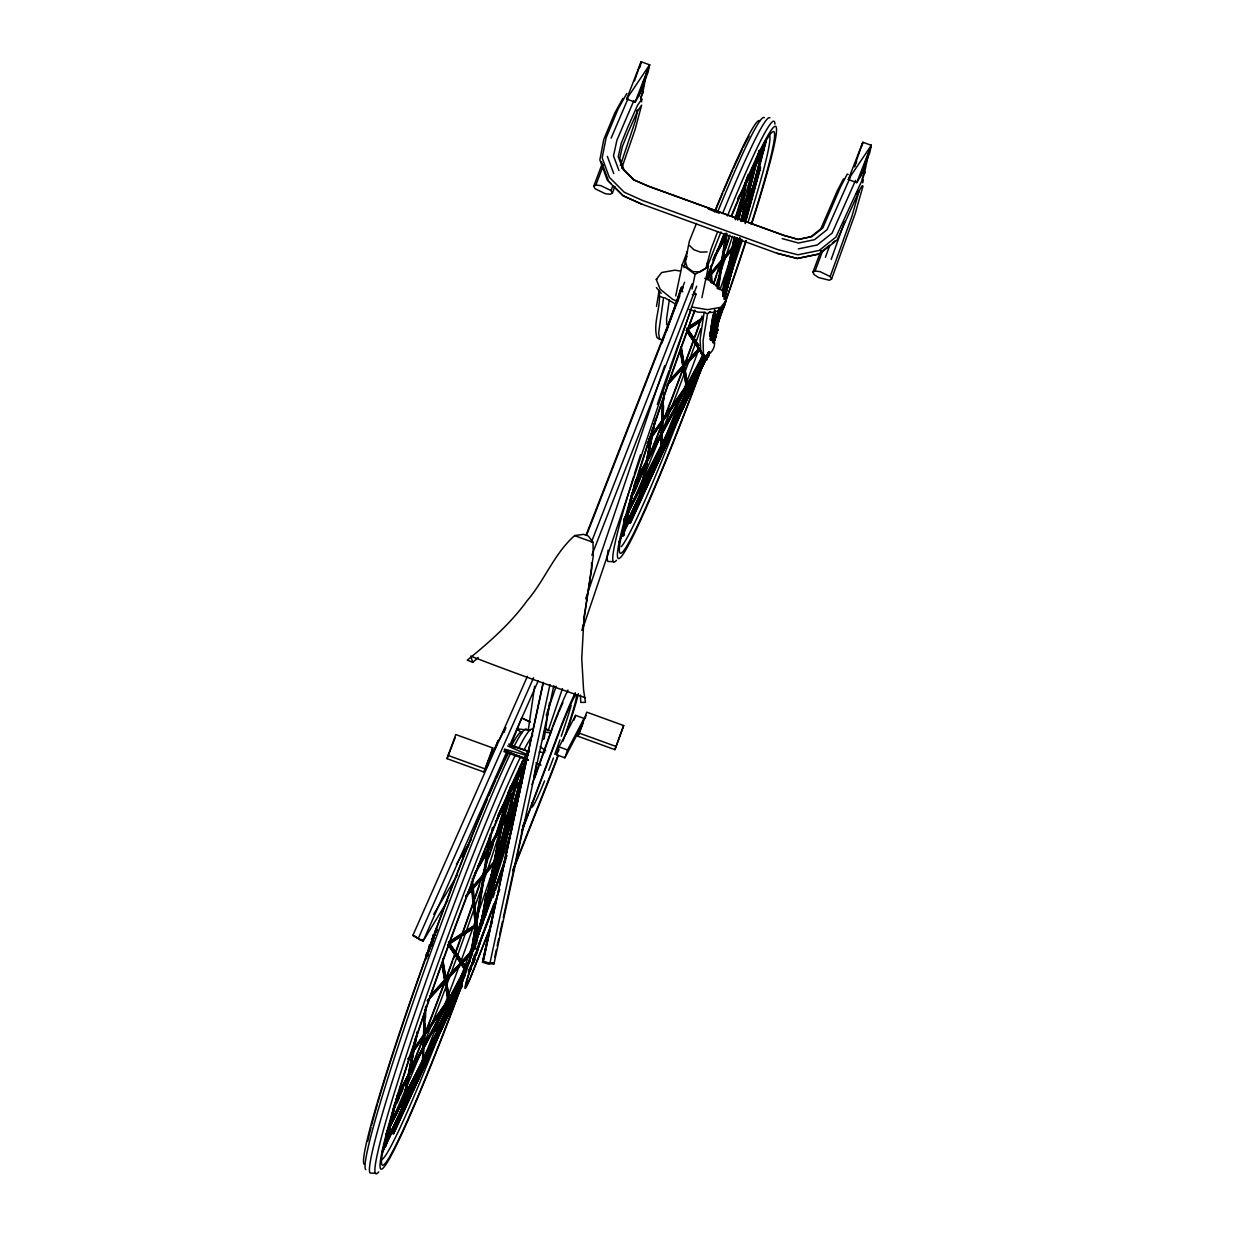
<?xml version="1.0" encoding="UTF-8"?>
<svg xmlns="http://www.w3.org/2000/svg" width="1235" height="1235" viewBox="0 0 1235 1235"><rect width="100%" height="100%" fill="white"/><g stroke="black" fill="none" stroke-linecap="round" stroke-linejoin="round"><path stroke-width="1.5" d="M478.192 657.529L472.712 662.346L467.262 660.154C488.921 642.601 510.472 623.675 527.16 600.673C544.774 580.234 554.222 553.542 574.676 535.558L583.707 534.354L588.323 536.021L592.985 542.196L593.309 555.626L583.8 621.236L581.747 658.487L583.553 689.794L585.483 702.36L580.759 702.422L580.435 695.089M423.512 1059.553L425.288 1010.029M424.253 1042.602L424.531 1034.976M424.67 1031.148L424.948 1023.522M425.427 1010.153L425.566 1006.34M661.713 445.449L663.427 397.824M424.3 1013.642L422.524 1061.467L423.049 1050.059M426.368 958.159L426.631 953.374L428.221 953.327M660.725 447.363L662.439 401.452M424.238 1046.493L424.716 1035.084M424.886 1031.287L425.21 1023.676M425.458 1017.98L425.952 1006.571M468.868 969.846L470.412 970.725L471.924 964.365M662.037 441.898L662.284 436.187M662.608 428.591L663.581 405.775M663.828 400.063L664.152 392.468M707.038 356.575L707.887 355.34L708.628 356.622L707.038 356.575L709.307 353.565L708.458 353.411M424.825 1010.045L423.219 1046.246A219.923 12.705 -70 0 1 392.915 1118.293M422.74 1059.815L423.003 1054.088M423.512 1042.633L423.682 1038.805M423.852 1034.992L424.361 1023.537M660.864 447.626L662.778 401.653M865.349 163.144L862.277 179.384L865.071 172.082L864.423 173.348L868.128 155.749M478.748 945.439L478.856 944.374M718.909 318.908L716.948 331.335L715.358 331.381M646.878 71.553L642.74 92.857L643.404 91.591L640.61 98.893L643.497 85.863L642.926 81.695M435.245 933.058L434.689 931.406L436.187 931.607M478.285 943.386L479.844 943.525L478.871 944.96M717.334 328.85L717.921 330.424L717.087 330.856M582.241 630.452L582.935 624.925M583.646 619.414L591.719 568.656L591.503 562.975M641.536 101.826L641.907 98.954L637.492 105.376L627.612 127.606L621.251 143.306L618.226 156.675L622.919 169.195L633.447 179.677L648.174 186.099L783.7 235.298L798.412 239.42L812.028 236.564L822.757 228.043L840.618 186.778L847.287 174.042L848.183 174.459M470.767 966.048L468.327 971.281M528.271 729.87L534.662 686.243M549.513 702.561L544.218 738.746L542.783 739.595M469.671 961.37L489.261 837.747M471.477 955.736L490.635 834.289M709.677 335.858L710.295 332.045M710.897 328.248L712.996 314.94M717.211 288.311L725.964 233.153M707.284 356.807L707.454 355.526L705.988 356.112L707.284 356.807L707.887 353.009M709.986 339.733L714.648 309.923M718.06 288.496L726.751 233.461M481.727 921.372L486.25 893.26M722.598 290.333L724.76 277.288M472.635 948.773L492.364 827.481M485.015 906.505L485.633 902.723M486.25 898.926L487.177 893.26M710.851 334.67L714.849 310.031M718.245 289.191L726.875 236.117M723.525 290.503L725.686 277.257L726.056 278.168M469.578 961.988L490.48 834.273M717.705 287.107L726.087 235.808M709.785 335.905L713.197 315.033M717.535 288.481L726.52 233.461M656.495 306.465L658.996 291.244C661.667 306.388 652.667 322.042 656.896 337.402L659.212 339.224M436.202 928.905L434.705 935.404L433.099 935.049L434.844 935.235M480.77 924.969L486.05 895.113M716.099 331.906L717.442 324.357M484.46 908.234L487.146 893.229M669.308 299.935L666.607 318.491L666.715 324.774M723.339 290.379L725.686 277.257M401.406 1110.558L415.099 1038.959M405.991 1090.737L409.572 1071.903L406.099 1090.783M410.298 1068.151L412.459 1056.851M414.25 1047.434L414.96 1043.668M415.686 1039.901L417.121 1032.383M403.027 1106.853L417.384 1031.626M652.574 428.622L639.251 498.322L652.898 428.777M644.191 476.633L652.095 435.214M652.821 431.447L654.257 423.914M637.754 503.432L639.082 504.034L654.504 423.157M710.511 311.56L707.562 313.721L703.07 340.459L703.425 354.291L705.494 356.035C711.962 353.704 716.13 346.294 714.062 339.656L712.008 338.915M410.499 1068.244L417.476 1032.537M644.299 476.679L652.373 435.337M653.114 431.586L655.677 418.433M859.159 190.885L851.98 216.094L830.182 276.547L831.572 279.048L829.395 280.252L818.712 277.597L814.266 274.757L812.877 272.256L821.09 250.504M862.756 182.826L863.311 179.955L862.416 179.538L835.925 237.074L819.237 250.412L797.918 254.796L778.096 249.686L642.571 200.471L624.308 192.274L609.318 177.315L602.155 157.879L606.123 137.811L617.979 109.297L626.778 93.459M401.159 1111.392L415.794 1037.23M483.827 916.108L486.451 902.955M487.192 899.188L507.369 797.656M508.11 793.889L508.851 790.138M474.996 954.161L476.37 954.701L477.868 947.183M482.345 924.644L508.866 791.249M714.571 340.598L716.068 332.091L715.034 340.119L713.197 340.057L714.571 339.61M716.825 329.328L720.916 307.654M735.118 237.259L723.154 296.369L735.165 238.247M738.854 218.472L747.067 177.145L738.53 218.456M484.074 911.384L506.937 796.621M720.036 308.58L717.782 319.865L720.175 308.626M723.401 291.645L734.269 237.074M737.65 220.139L745.137 182.502M640.054 67.153L641.15 61.75L649.61 64.822L648.143 72.016L638.696 96.176L635.099 102.134L626.624 99.062L641.15 61.75L634.481 80.908M484.243 910.442L507.199 797.656M481.573 924.614L508.743 791.234M483.981 916.185L510.302 786.649M723.602 290.704L734.316 238.062M738.53 217.391L744.257 189.187M723.617 291.722L734.702 237.244M716.856 328.356L721.055 307.7M738.978 219.475L748.132 174.428M862.092 145.838L862.833 142.241L871.292 145.313L869.826 152.507L860.363 176.667L856.766 182.626L848.306 179.554L862.833 142.241L854.327 166.632M447.008 758.645L455.792 734.547L492.734 747.962L492.039 751.297L483.95 772.06L447.008 758.645L455.098 737.882M483.95 772.06L492.734 747.962M493.46 962.883L488.952 964.242L482.514 962.204L496.13 899.389M577.965 736.245L586.764 712.147L623.69 725.562L614.906 749.66L577.965 736.245L583.368 722.398M675.699 295.937L682.183 264.861L687.509 251.199M684.082 267.64L689.346 241.196L696.447 223.458M692.048 288.99L695.104 274.371L708.411 266.59L707.238 263.009M701.912 297.65L708.411 266.59M614.906 749.66L623.69 725.562M488.087 962.868L483.101 961.911L526.635 759.263M527.453 755.511L543.168 682.337M483.101 961.911L543.23 683.202M483.225 961.818L489.986 962.991L549.976 684.514M489.739 963.192L494 963.856L553.82 685.718M482.514 962.204L495.173 903.804M502.938 868.004L522.143 779.455M502.676 869.286L522.297 778.976M494.695 957.233L496.331 949.7M497.149 945.933L498.786 938.399M499.604 934.633L502.475 921.464M503.293 917.698L523.779 823.56M533.597 778.374L536.515 763.168M393.841 1106.683L385.968 1142.375L394.86 1102.978M427.464 954.47L429.471 944.667L431.092 945.207L429.533 945.084M388.006 1136.107L390.492 1124.838L388.052 1136.123M395.046 1104.167L393.394 1111.685L396.481 1098.61M386.03 1146.204L396.389 1099.274M628.738 507.6L632.058 492.564M623.32 535.141L624.972 527.638L623.814 535.542L622.008 535.403M626.624 520.12L628.692 510.734M634.497 484.429L630.359 503.216L634.697 484.506M623.413 535.866L634.589 485.17M386.323 1139.797L388.006 1132.279M427.696 955.782L428.962 950.147M628.847 507.647L632.227 492.626M626.685 520.136L628.8 510.765M474.194 949.036L519.287 768.155M480.894 924.814L488.782 893.106M491.098 883.781L492.487 878.193M494.818 868.869L518.484 773.758M519.41 770.038L520.799 764.434M478.794 934.278L521.046 764.604L474.255 949.051M718.909 308.827L711.005 340.52L719.063 308.858M722.629 293.899L725.424 282.722L723.556 290.071M727.739 273.398L736.585 237.969M740.768 221.173L756.561 157.771M712.132 338.668L718.631 312.563M724.204 290.194L726.056 282.738M726.983 279.002L729.777 267.81M730.703 264.089L733.482 252.897M734.408 249.161L736.739 239.837M741.37 221.189L758.074 154.066M711.885 340.69L719.789 308.982L712.178 338.683M723.031 295.937L737.434 238.139L723 295.829M741.617 221.358L759.263 150.5M474.024 948.897L477.327 935.852M478.748 930.264L489.585 887.409M497.612 855.732L518.36 773.743M481.033 924.845L522.498 760.868M712.24 334.793L715.544 321.748M716.948 316.16L718.369 310.572M734.408 247.216L736.755 237.892M741 221.127L755.619 163.36M756.561 159.639L757.981 154.051M722.846 293.945L725.671 282.769M726.612 279.048L737.002 238.046M741.247 221.281L759.17 150.485M741.849 221.297L759.757 150.5M434.411 935.636L436.31 928.211L436.727 930.495M487.81 903.912L525.616 759.232M471.662 963.269L473.375 963.701L475.151 954.423M488.705 902.476L524.041 767.028M473.159 963.485L475.583 954.207M488.674 904.097L526.481 759.355L488.057 903.943M726.026 289.808L739.101 239.729M743.949 221.173L764.789 141.407M716.748 327.337L721.58 308.781M724.497 297.65L739.981 238.278M744.828 219.722L764.187 145.498L744.489 219.629M713.305 341.956L714.756 336.399M716.701 328.973L722.506 306.697M724.451 299.271L739.966 239.899M744.813 221.343L766.132 139.679L744.458 221.25M525.446 761.455L487.609 904.174L500.916 856.102M472.727 963.701L475.182 954.439M488.952 902.507L521.88 778.266M725.315 291.923L739.58 238.17M726.257 289.839L739.549 239.791M716.84 327.352L722.243 306.944M724.204 299.534L740.429 238.34M745.353 219.799L765.993 141.917M431.185 944.729L433.67 935.42L430.135 948.434M492.533 885.433L494.525 877.977M495.513 874.241L499.496 859.344M500.499 855.623L506.473 833.255L495.266 874.102M731.228 269.462L735.226 254.549M736.214 250.828L739.209 239.652M429.425 949.638L433.408 934.756M432.79 940.437L431.293 946.025L432.759 940.437M487.115 904.344L506.535 831.803M492.163 888.86L493.645 883.334M494.633 879.644L496.115 874.118M499.573 861.227L501.055 855.701M725.315 290.24L739.271 238.154M743.748 221.405L745.739 213.964M708.658 355.788L709.646 352.099M719.511 315.265L720.993 309.738M724.451 296.848L725.933 291.321M729.391 278.431L730.873 272.904M732.834 265.54L734.316 260.014M484.475 916.185L494.571 879.104M495.59 875.383L499.619 860.563M501.642 853.138L503.17 847.58M505.686 838.303L507.708 830.893M508.727 827.172L521.355 780.829M488.149 904.514L493.707 884.09M494.71 880.385L498.755 865.534M499.774 861.814L504.822 843.258M505.825 839.538L507.338 833.98M508.357 830.26L509.87 824.702M511.892 817.277L513.405 811.704M485.293 916.463L521.741 782.697L484.645 916.185M718.122 318.769L712.333 337.649L713.228 338.668L722.49 306.079M724.189 296.524L730.255 274.263M731.259 270.558L735.304 255.722M736.322 252.017L737.835 246.444M738.839 242.739L739.858 239.034M745.415 218.641L748.441 207.511M749.46 203.806L759.556 166.725M718.276 320.112L721.302 308.966M724.343 297.836L734.439 260.708M735.442 257.003L739.487 242.153M746.558 216.156L748.07 210.583M749.089 206.878L750.602 201.305M754.137 188.322L755.65 182.749M724.513 298.638L740.722 239.189M745.276 222.47L760.451 166.74L745.508 220.494M492.209 885.248L494.247 877.823M489.06 898.771L491.607 889.478M496.702 870.876L498.23 865.287M492.271 888.382L493.784 882.855M495.791 875.507L497.304 869.996M498.307 866.306L499.82 860.795M730.935 269.292L739.07 239.575M728.789 279.095L725.732 290.24L733.991 260.508M729.808 275.374L731.861 267.933M733.389 262.345L735.427 254.904M732.988 265.077L734.501 259.566M502.969 848.692L504.513 843.134M488.921 902.662L515.165 807.999M735.01 256.803L738.098 245.688M754.029 188.26L755.558 182.703M718.23 318.769L713.074 337.309L713.892 337.664M724.405 296.524L730.58 274.263M731.614 270.558L740.367 239.034M718.369 320.112L721.456 308.966M724.544 297.836L739.981 242.153M745.137 223.597L760.575 167.914M704.737 278.354L709.924 280.592L722.197 290.549L726.18 300.337L723.926 307.654L714.247 312.486L708.905 312.378M504.189 732.247L505.763 727.523L498.801 740.799M556.429 754.739L559.069 746.882L575.618 715.358L584.078 718.43L581.438 726.288L564.889 757.811L556.429 754.739L559.054 749.769M574.043 720.067L575.618 715.358M564.889 757.811L567.529 749.954L584.078 718.43M661.898 343.129L681.612 286.968L666.792 330.733M546.24 715.389L556.105 686.259M585.699 598.851L664.646 365.761M548.201 730.611L562.434 688.605M582.225 630.174L696.015 294.177L693.823 291.784M844.725 221.374L831.201 259.381M510.58 745.971L521.664 717.936L529.969 721.688M638.696 96.176L649.61 64.822L626.624 99.062M860.363 176.667L871.292 145.313L848.306 179.554M506.705 855.237L471.801 952.988A33.484 1.93 -70 0 0 462.23 986.394M531.914 784.626L553.898 723.077A66.999 3.875 -70 0 1 567.976 690.041M506.798 855.87L471.924 953.312A29.594 1.714 -70 0 0 462.893 981.346M534.57 778.282L552.647 727.755M601.815 164.734L593.711 186.269L595.116 188.77L605.32 193.71L610.244 194.266L612.406 193.061L614.922 186.454M603.39 165.104L595.887 185.065L593.711 186.269M620.371 165.505L635.238 121.246L637.769 110.008L636.596 110.795M621.73 168.176L635.16 129.351L641.629 105.129L637.538 111.088L628.353 131.759L622.486 146.224L619.738 158.389L624.138 170.09L634.126 180.032L648.452 186.253L783.963 235.453L798.072 239.466L810.778 236.78L820.812 228.83L837.315 190.746L843.505 178.905L844.323 179.276M822.772 250.597L815.054 271.052L812.877 272.256M825.428 257.281L829.688 245.657M477.065 948.835L493.861 903.958M522.775 826.802L527.484 814.236M499.758 889.524L475.46 954.315A33.484 1.93 -70 0 0 465.225 986.024A33.484 1.93 -70 0 0 470.597 977.688L488.937 931.437M522.034 830.121L561.199 725.732A66.999 3.875 -70 0 1 575.278 692.696M717.643 231.64L711.067 249.084L705.895 268.427L699.998 271.993L692.866 271.592L687.231 267.362L685.224 260.925L687.046 256.278M496.485 899.034L475.568 954.64A29.594 1.714 -70 0 0 466.537 982.659A29.594 1.714 -70 0 0 471.291 975.279L492.425 921.789M521.463 832.652L560.597 728.604A59.218 3.427 -70 0 1 576.529 695.012A59.218 3.427 -70 0 1 563.006 741.139M612.406 193.061L611.016 190.56L612.9 185.605M831.572 279.048L855.191 213.609L863.018 186.068L862.2 185.698L859.776 189.696L837.098 239.991L819.7 253.885L797.47 258.47L777.047 253.237M635.099 102.134L649.61 64.822M856.766 182.626L871.292 145.313M586.054 535.125L684.607 282.228M586.826 534.539L679.79 295.983M681.89 290.596L683.295 287.014M591.38 542.211L692.032 283.926M591.843 555.225L696.694 286.18M584.711 718.94L586.069 715.482M854.605 166.694L856.627 161.523M512.849 870.088L551.597 772.029A59.218 3.427 -70 0 0 557.988 755.11M512.911 870.953L550.995 774.901A66.999 3.875 -70 0 0 558.22 755.774M611.14 138.119L628.106 98.445M507.122 751.142L423.096 941.163L412.845 935.435L527.407 676.332M418.248 938.538L533.566 677.753M509.453 745.863L538.244 680.763M690.952 388.13L629.217 523.115L630.437 523.131L701.31 367.551M712.58 340.783L714.2 337.278M648.421 482.237L630.807 520.784L648.576 482.345M659.629 457.691L650.027 478.732L705.092 360.002M663.627 448.938L669.231 436.665M670.837 433.161L673.245 427.897M679.651 413.879L682.847 406.871M684.452 403.366L686.845 398.102M713.321 341.277L716.423 336.028L713.197 343.037M451.933 1003.978L392.606 1133.715L455.684 997.355M393.394 1133.143L412.613 1091.076M416.627 1082.323L426.229 1061.282M430.228 1052.529L433.423 1045.505M437.437 1036.752L439.83 1031.487M443.844 1022.734L447.039 1015.726M451.053 1006.957L453.446 1001.693M690.411 389.318L692.835 384.054M701.696 364.788L704.923 357.764M654.411 468.605L651.2 475.598L654.473 468.652M656.017 465.101L658.44 459.852M672.102 430.104L674.526 424.855M685.78 400.356L689.006 393.348M418.619 1077.46L417.013 1080.949L418.711 1077.522M422.648 1068.707L425.056 1063.458M436.31 1038.959L439.537 1031.951M451.593 1005.707L453.199 1002.202M457.228 993.449L460.439 986.456M436.063 1040.58L416.766 1082.508L461.797 985.931M437.669 1037.091L449.725 1010.894M451.331 1007.389L460.979 986.441M631.61 517.002L634.836 509.993M640.502 497.751L642.107 494.247M713.182 342.512L716.408 335.534M630.051 523.424L705.123 360.558M396.636 1124.097L400.68 1115.359M405.528 1104.862L407.951 1099.598M461.242 986.333L393.456 1134.023L460.701 986.919L457.29 993.851M473.375 960.645L478.192 949.638M429.425 949.483L428.622 949.128L434.257 936.979M691.476 388.485L628.785 522.529M693.082 384.996L695.506 379.747M713.29 341.277L716.423 336.028M649.903 479.952L708.859 352.839L690.89 389.735M413.308 1090.582L461.767 986.101M633.895 100.544L616.913 140.219L613.502 155.903L618.951 170.554M674.094 421.444L620.634 536.283L705.54 355.757M675.715 417.97L704.058 357.069M628.63 520.506L620.541 537.904L628.708 520.568M630.251 517.033L668.274 435.26M672.319 426.554L677.969 414.373M682.013 405.682L696.586 374.359M699.813 367.397L698.207 370.886L699.72 367.351M704.676 356.961L701.434 363.924L704.614 356.946M619.013 541.887L705.586 355.788M432.636 1042.51L382.433 1150.387L464.885 975.079L382.418 1152.502M439.938 1026.856L465.842 971.173M421.166 1068.507L382.325 1152.023L461.427 983.662M422.771 1065.018L428.437 1052.837M430.058 1049.364L434.921 1038.928M440.571 1026.748L458.37 988.463L440.293 1026.609M459.991 984.99L464.854 974.554L459.883 984.943M428.622 949.128L432.543 939.866M434.303 937.01L426.538 956.183L431.849 943.262M672.133 429.857L675.406 422.879M679.466 414.157L681.921 408.924M685.996 400.202L689.269 393.239M656.094 465.163L668.305 439.042M672.365 430.336L678.077 418.14M679.698 414.651L708.998 351.96M438.008 1035.239L439.645 1031.75M443.705 1023.028L449.432 1010.832M451.053 1007.343L460.84 986.41M422.771 1068.815L428.468 1056.635M430.089 1053.146L442.3 1027.011M443.921 1023.537L461.025 986.95M624.648 527.129L654.843 462.878M673.615 422.926L677.691 414.25M681.766 405.559L696.463 374.298M630.344 517.094L705.339 357.394M386.447 1141.233L420.718 1068.29M426.723 954.593L426.183 955.334L433.238 940.746M694.919 374.73L672.658 420.903L673.554 420.981L696.154 374.19M698.223 367.891L703.996 355.927M677.953 410.545L681.303 403.598L678.03 410.607M688.019 389.689L691.368 382.742M455.9 990.547L436.094 1031.58L456.24 990.825M458.37 985.422L464.144 973.458M442.269 1019.446L446.452 1010.755M448.135 1007.266L453.986 995.101M850.467 176.852L827.064 229.695L814.482 239.698L798.489 243.033L782.203 238.602M855.531 180.418L832.097 233.137L817.246 244.978L798.304 248.899M701.171 363.785L704.521 356.853M440.37 1024.695L456.271 991.751M461.303 981.362L464.638 974.43M691.322 381.677L672.658 420.903L695.29 375.023M715.497 334.608L718.044 329.421M436.341 1029.851L453.955 994.067M450.883 1002.249L452.597 998.806M477.281 948.712L479.844 943.525M701.156 363.136L704.506 356.344M461.272 980.636L464.622 973.844M624.061 519.163L691.199 385.721M692.928 382.294L696.37 375.455M624.339 519.981L643.265 482.329M650.15 468.636L699.195 371.056M623.953 521.371L701.449 367.258L624.138 519.209M387.574 1129.855L460.748 984.418M387.852 1130.673L386.123 1134.085L387.944 1130.704M436.897 1033.093L389.565 1127.246L461.658 985.453M441.204 1024.525L448.073 1010.832M452.381 1002.28L459.266 988.587M385.737 1135.474L462.384 983.075L386.802 1131.6M624.416 520.012L709.415 352.546M471.214 966.65L474.95 959.626L473.653 958.761M628.862 509.283L696.494 376.104M389.797 1125.1L436.603 1032.892M440.941 1024.355L447.888 1010.709M452.211 1002.172L456.549 993.635M745.477 183.336L747.252 179.924L745.322 183.212M758.861 157.818L763.323 149.311L758.799 157.787M498.338 814.452L504.59 802.534M508.156 795.741L514.408 783.824M524.211 765.113L520.645 771.921L524.196 765.098M746.233 180.619L762.288 150.022M738.082 197.986L739.873 194.574M745.23 184.37L763.091 150.33L745.06 184.247M497.057 744.118L489.214 759.046L486.575 766.92L488.319 763.601M508.017 794.722L524.088 764.125M498.091 815.486L523.98 766.132L499.666 811.92M738.005 198.85L742.513 190.36M745.199 185.265L751.497 173.379M755.094 166.586L760.498 156.397M762.304 153.001L764.094 149.605M432.976 940.298L431.586 939.789L436.989 929.615L434.566 932.44M500.823 809.203L502.614 805.807M510.703 790.539L514.3 783.762M497.103 818.049L505.192 802.765M506.998 799.369L515.088 784.086M516.894 780.69L522.297 770.501M635.361 483.286L637.167 479.875M638.989 476.463L684.313 391.356M687.03 386.246L703.348 355.603M633.972 486.173L704.073 354.599M712.163 339.409L714.849 334.345L714.046 334.098M397.145 1097.39L443.38 1010.57M445.187 1007.158L465.132 969.722L447.688 1001.894M466.954 966.31L468.76 962.899L466.876 966.264M395.771 1100.277L470.35 960.259M703.178 354.507L635.16 482.051L703.873 354.723M396.96 1096.155L471.307 956.708M712.101 339.44L714.849 334.345L712.302 340.49M635.346 483.58L704.151 355.634M401.097 1088.452L441.296 1013.781M397.083 1096.201L470.242 960.351M397.13 1097.683L465.039 971.42M716.701 251.153L725.238 236.101M735.659 217.715L752.717 187.612M714.88 255.907L726.257 235.823M736.678 217.391L744.273 204.007M750.895 192.274L752.794 188.924L735.35 219.537M712.734 259.89L726.026 236.425M735.504 219.66L752.594 189.495M477.544 866.939L513.559 803.383M474.78 873.361L476.679 870.011M478.578 866.661L499.419 829.827M501.317 826.477L508.897 813.078M474.533 873.994L514.377 803.599M714.386 257.698L723.942 240.964M737.341 217.561L743.069 207.526M744.983 204.176L748.811 197.492M473.298 876.819L500.082 829.982M501.997 826.647L505.825 819.947M507.739 816.613L512.525 808.246M714.293 256.278L726.026 235.638M481.125 861.428L508.835 813.031M510.75 809.697L513.621 804.695M477.05 868.714L514.362 803.584M710.542 338.405L716.964 331.489L717.118 329.668L710.557 336.707M478.763 945.593L478.918 943.772M456.425 864.207L471.261 839.584M461.875 856.889L463.866 853.601M466.83 848.677L468.821 845.388M433.686 914.286L457.413 874.92M510.811 786.386L517.727 774.901M856.179 194.25L858.418 190.545M447.796 900.377L423.975 939.742L419.946 939.82L414.312 935.729M495.436 821.661L522.251 777.386M715.513 332.678L716.794 333.527L717.365 332.616L715.034 311.096M686.768 331.381L706.034 359.57L706.945 359.601L707.254 357.718M468.729 973.72L469.038 971.821M647.557 443.18L709.152 355.232L709.307 353.565L707.13 356.714M468.744 972.47L471.091 967.669M704.104 359.694L648.668 439.706L704.907 359.833L647.217 443.396M410.468 1053.81L464.808 975.357M407.921 1059.074L463.465 978.707M408.245 1058.858L462.137 981.902M410.622 1053.841L463.403 978.629M477.127 949.128L476.015 949.283M677.706 301.479L672.519 299.24L660.246 289.283L656.264 279.496L661.651 272.503L674.958 270.172L680.269 271.052M726.18 300.337L720.792 307.33L707.485 309.661L691.585 307.006M706.497 279.264L731.197 249.856M733.667 246.907L736.137 243.959L733.621 246.876M465.827 896.317L496.686 859.545L467.957 893.075M466.043 896.409L491.916 865.611M706.96 277.443L735.273 243.835M467.509 893.013L495.837 859.406M707.176 279.419L730.904 251.6M466.475 896.456L492.703 865.704M707.408 277.504L731.135 249.794M710.125 274.71L730.055 251.446M465.703 896.085L491.854 865.55M667.811 383.622L700.26 348.116M710.634 336.769L717.118 329.668M666.885 385.197L699.257 349.829M429.595 997.726L475.027 948.032M427.387 1000.721L471.399 952.617M699.427 347.915L668.367 381.723L700.06 347.961M711.067 335.241L713.66 332.431M430.15 995.827L475.46 946.535M669.385 382.68L700.245 349.474M427.325 1000.937L472.326 952.509M430.32 995.842L474.981 947.986M671.531 379.114L699.056 349.659M432.018 994.623L471.322 952.555M476.37 954.701L476.355 953.729M639.082 504.034L639.174 502.985M821.244 251.894L829.58 245.225M832.375 243.002L835.153 240.779M656.264 279.496L657.128 278.848M622.919 98.337L614.752 113.064L603.792 139.431L599.87 159.871L607.311 180.14L622.841 195.609L641.521 204.022L777.309 253.391L797.131 258.501L818.465 254.117M688.976 327.537L701.434 319.278M688.729 328.772L699.967 321.362M448.923 943.941L472.974 928.041L449.386 943.092M688.96 326.735L701.773 318.337M715.451 330.316L717.319 324.126L717.056 330.27M450.744 940.838L473.19 926.142M688.389 329.297L701.032 321.1M448.598 944.42L473.9 928.025M688.605 327.244L702.823 318.121M448.83 942.367L474.101 926.126L449.216 942.675L465.904 967.237L448.583 942.274M689.161 327.985L700.199 320.93M426.708 956.569L426.476 958.761M428.113 954.284L426.507 954.331M706.667 358.412L707.717 356.791L706.127 356.714M468.451 972.516L469.331 972.007L468.806 970.309M714.062 339.656L711.345 339.918L709.832 333.326M692.356 294.47L696.015 294.177M707.115 251.909L700.523 252.141L693.808 249.702L689.531 245.518M705.339 312.316L698.223 312.162L689.176 309.476M680.346 351.666L686.151 385.582L687.061 385.598L680.5 348.193M613.486 561.678L607.929 561.477A236.225 13.662 -70 0 1 608.145 550.1M375.749 1173.25L370.176 1173.065A236.225 13.662 -70 0 1 419.638 999.208A236.225 13.662 -70 0 1 515.381 754.956M716.964 331.489L715.729 330.501M539.124 752.069L544.697 752.578M595.887 185.065L600.797 185.62L611.016 190.56M815.054 271.052L819.963 271.607L830.182 276.547M529.908 730.364L516.554 728.773L521.942 732.864M543.879 732.015L550.795 732.834M708.303 355.078L709.152 355.232M470.087 969.182L470.936 969.336M489.986 962.991L494 963.856M708.18 208.947L719.31 213.207M504.544 749.058L527.7 755.774M715.019 335.441L713.737 334.515M509.854 745.523L529.321 751.806M505.841 751.868L525.307 758.151M508.604 744.149L529.444 751.606M503.911 751.559L528.225 760.251M660.123 296.493L663.565 297.743L658.625 333.079L659.428 338.313L661.512 340.057M707.562 313.721L704.12 312.47L700.091 339.378L700.893 353.38L703.209 355.201M578.675 732.911L615.601 746.326M559.069 746.882L567.529 749.954M447.703 755.311L484.645 768.726M510.209 745.384L515.365 747.515M504.22 750.031L528.287 759.988M428.483 948.526L429.301 948.881M507.647 745.971L528.024 754.878M474.672 959.827L473.391 958.947M641.799 204.176L623.536 195.979L613.996 186.47M544.867 728.418L551.227 731.29M412.845 935.435L423.096 941.163M521.664 717.936L530.139 722.151M536.067 762.674L541.069 765.175M679.79 290.287L682.77 291.769M664.816 297.758L675.53 304.072M544.851 728.635L548.031 730.502M682.183 264.861L695.104 274.371M432.898 939.727L431.586 939.789M540.189 746.681L545.669 750.834M611.263 183.737L608.546 181.02L601.383 161.584M462.662 963.748L465.116 966.372M464.792 968.425L461.134 964.35L463.341 966.866M699.334 350.246L703.749 355.294M465.919 966.696L462.338 962.482L465.58 966.403M656.387 287.539L661.204 293.374M462.044 964.396L465.255 968.456M686.428 330.301L706.945 359.601M448.228 944.404L466.568 970.633M686.784 328.17L698.639 345.275M687.355 328.633L698.871 345.476M448.567 945.485L465.688 970.556M686.274 330.285L706.034 359.57L705.741 358.613M448.073 944.389L465.749 970.602M688.713 331.273L698.053 345.26M448.429 942.274L465.024 967.129M478.81 945.856L478.578 947.631L477.312 946.782M607.358 156.366L613.764 173.656M472.712 662.346L470.689 656.094A138.289 6.345 19.8 0 0 585.513 697.775M442.3 962.297L448.537 997.834M681.164 348.1L683.773 363.121M684.437 366.888L687.37 383.792L684.607 367.011M442.624 960.321L445.897 979.108M446.545 982.859L448.845 996.012L442.701 958.761M441.821 963.887L447.626 997.803L442.176 964.164M681.211 346.51L683.989 363.291M680.686 351.929L686.151 385.582M681.025 349.968L686.459 383.761M443.72 969.707L445.233 979.093M445.835 982.844L447.657 994.113M710.032 269.523L711.422 282.707M714.833 310.958L716.794 333.527M472.48 885.402L473.267 892.951M473.653 896.733L474.456 904.282M474.842 908.065L477.019 928.843M471.631 881.744L477.59 938.229M709.461 271.021L710.619 282.398M713.923 314.616L715.281 327.877L714.092 314.724M471.245 885.14L476.88 940.082M710.696 266.034L712.317 282.923M472.31 878.255L477.729 934.586M709.847 269.523L711.098 282.707M471.477 881.744L476.957 940.128M710.465 271.299L711.159 278.863M715.219 322.32L715.559 326.102M472.249 885.402L472.959 892.967M473.314 896.749L474.008 904.298M474.533 909.979L475.243 917.528M475.598 921.31L476.293 928.874M476.833 934.54L477.358 940.205M365.792 1169.638A234.511 13.554 -70 0 1 415.439 995.503A234.511 13.554 -70 0 1 510.657 753.103M514.269 745.925A234.511 13.554 -70 0 1 526.573 729.267M504.93 807.026A230.003 13.292 -70 0 1 495.467 837.145M493.105 844.431A230.003 13.292 -70 0 1 491.298 849.973M490.743 851.656A230.003 13.292 -70 0 1 489.06 856.735M485.015 868.884A230.003 13.292 -70 0 1 482.021 877.745M479.581 884.908A230.003 13.292 -70 0 1 474.811 898.771M473.592 902.276A230.003 13.292 -70 0 1 462.955 932.487M461.025 937.874A230.003 13.292 -70 0 1 453.23 959.441M452.566 961.216A230.003 13.292 -70 0 1 446.638 977.317M443.998 984.449A230.003 13.292 -70 0 1 425.643 1032.63M422.818 1039.87A230.003 13.292 -70 0 1 412.444 1065.928M409.464 1073.261A230.003 13.292 -70 0 1 407.257 1078.649M402.95 1089.038A230.003 13.292 -70 0 1 400.171 1095.646M399.399 1097.467A230.003 13.292 -70 0 1 397.114 1102.84M364.263 1164.296A230.003 13.292 -70 0 1 414.373 989.405A230.003 13.292 -70 0 1 508.156 752.115M511.506 745.647A230.003 13.292 -70 0 1 521.957 732.386M504.775 806.069A224.43 12.967 -70 0 1 486.081 864.593M484.876 868.174A224.43 12.967 -70 0 1 411.008 1068.445M409.572 1071.98A224.43 12.967 -70 0 1 393.425 1110.172M367.752 1141.202A224.43 12.967 -70 0 1 371.04 1127.385M371.55 1125.425A224.43 12.967 -70 0 1 377.277 1104.723M377.833 1102.809A224.43 12.967 -70 0 1 432.605 939.279M433.238 937.535A224.43 12.967 -70 0 1 487.408 798.952M488.983 795.278A224.43 12.967 -70 0 1 495.698 779.964M496.532 778.143A224.43 12.967 -70 0 1 508.264 753.566M505.655 859.9A224.43 12.967 -70 0 1 495.42 890.42M494.803 892.272A224.43 12.967 -70 0 1 492.981 897.552M461.365 985.916A224.43 12.967 -70 0 1 383.143 1165.145A224.43 12.967 -70 0 1 431.463 993.403A224.43 12.967 -70 0 1 525.94 756.407M461.411 986.734A230.003 13.292 -70 0 1 388.516 1125.811A230.003 13.292 -70 0 1 525.122 756.221M526.805 752.995A230.003 13.292 -70 0 1 529.12 748.719M378.759 1171.876A234.511 13.554 -70 0 1 418.958 1017.733A234.511 13.554 -70 0 1 520.599 756.715M524.211 749.537A234.511 13.554 -70 0 1 532.779 735.134M518.87 747.931A236.225 13.662 -70 0 1 532.146 729.453M525.57 758.012A218.194 12.612 -70 0 1 524.041 765.561M519.41 784.101A218.194 12.612 -70 0 1 513.667 804.34M512.679 807.705A218.194 12.612 -70 0 1 497.489 856.04M493.506 868.097A218.194 12.612 -70 0 1 476.725 917.173M474.858 922.468A218.194 12.612 -70 0 1 443.488 1008.084M440.741 1015.309A218.194 12.612 -70 0 1 424.794 1056.033M419.823 1068.337A218.194 12.612 -70 0 1 411.131 1089.347M410.437 1090.984A218.194 12.612 -70 0 1 404.324 1105.248M399.167 1116.872A218.194 12.612 -70 0 1 395.802 1124.22M391.186 1133.931A218.194 12.612 -70 0 1 385.737 1144.552M511.321 794.043A219.923 12.705 -70 0 1 503.818 819.16M500.453 829.951A219.923 12.705 -70 0 1 475.043 906.228M473.808 909.763A219.923 12.705 -70 0 1 424.516 1042.726M512 828.438A219.923 12.705 -70 0 1 492.24 888.768M483.765 913.375A219.923 12.705 -70 0 1 477.497 931.19M476.216 934.787A219.923 12.705 -70 0 1 460.531 978.012M442.037 1026.949A219.923 12.705 -70 0 1 380.75 1159.557M717.489 212.343A234.511 13.554 -70 0 1 764.326 117.695M744.288 190.159A230.003 13.292 -70 0 1 736.06 216.696M729.036 238.401A230.003 13.292 -70 0 1 725.671 248.59M723.355 255.552A230.003 13.292 -70 0 1 721.564 260.832M719.773 266.173A230.003 13.292 -70 0 1 717.334 273.321M716.748 275.034A230.003 13.292 -70 0 1 713.768 283.695M699.427 324.496A230.003 13.292 -70 0 1 694.888 337.093M693.576 340.69A230.003 13.292 -70 0 1 685.054 363.954M683.063 369.311A230.003 13.292 -70 0 1 664.754 417.569M661.281 426.492A230.003 13.292 -70 0 1 650.197 454.341M643.558 470.597A230.003 13.292 -70 0 1 634.111 493.012M714.509 211.833A230.003 13.292 -70 0 1 759.71 120.814M744.643 187.38A224.43 12.967 -70 0 1 735.103 218.379M729.746 235.036A224.43 12.967 -70 0 1 713.413 283.679M702.097 316.021A224.43 12.967 -70 0 1 684.962 363.275M683.032 368.509A224.43 12.967 -70 0 1 662.439 422.524M661.065 426.06A224.43 12.967 -70 0 1 647.325 460.408M644.469 467.339A224.43 12.967 -70 0 1 631.178 498.585M715.837 209.626A224.43 12.967 -70 0 1 722.753 193.031M723.556 191.132A224.43 12.967 -70 0 1 732.741 169.982M733.451 168.392A224.43 12.967 -70 0 1 742.559 148.864M743.455 147.042A224.43 12.967 -70 0 1 749.089 136.282M731.938 215.477A224.43 12.967 -70 0 1 751.204 224.23M745.847 240.871A224.43 12.967 -70 0 1 716.948 325.361M701.696 367.382A224.43 12.967 -70 0 1 619.476 551.705A224.43 12.967 -70 0 1 694.796 310.865M706.667 279.388A224.43 12.967 -70 0 1 724.235 234.449M731.336 215.878A230.003 13.292 -70 0 1 751.59 224.291M746.341 240.532A230.003 13.292 -70 0 1 716.794 326.75M703.796 362.642A230.003 13.292 -70 0 1 617.593 557.232A230.003 13.292 -70 0 1 694.749 310.062M706.219 279.604A230.003 13.292 -70 0 1 724.235 233.461M727.446 215.955A234.511 13.554 -70 0 1 774.932 124.118M616.497 560.289A234.511 13.554 -70 0 1 633.725 476.247M634.327 474.348A234.511 13.554 -70 0 1 640.517 454.85M657.313 404.401A234.511 13.554 -70 0 1 669.138 370.376M669.787 368.57A234.511 13.554 -70 0 1 691.276 309.275M707.084 267.47A234.511 13.554 -70 0 1 720.993 231.948M722.583 213.531A236.225 13.662 -70 0 1 769.899 117.881M769.266 135.001A219.923 12.705 -70 0 1 748.148 221.991M742.405 239.93A219.923 12.705 -70 0 1 729.376 279.002M718.399 310.695A219.923 12.705 -70 0 1 716.501 316.052M714.602 321.409A219.923 12.705 -70 0 1 710.742 332.215M702.916 353.858A219.923 12.705 -70 0 1 698.948 364.634M683.063 406.871A219.923 12.705 -70 0 1 621.328 546.673M761.393 155.718A218.194 12.612 -70 0 1 752.377 189.48M750.417 196.133A218.194 12.612 -70 0 1 742.76 221.111M737.048 238.926A218.194 12.612 -70 0 1 735.242 244.468M730.688 258.238A218.194 12.612 -70 0 1 719.974 289.793M698.516 350.169A218.194 12.612 -70 0 1 684.005 389.241M680.547 398.318A218.194 12.612 -70 0 1 663.226 442.732M655.353 462.214A218.194 12.612 -70 0 1 651.71 471.014M642.077 493.676A218.194 12.612 -70 0 1 640.61 497.01M634.373 510.873A218.194 12.612 -70 0 1 631.178 517.712M628.939 522.343A218.194 12.612 -70 0 1 622.672 534.431M751.744 172.962A219.923 12.705 -70 0 1 742.142 205.72M732.448 236.333A219.923 12.705 -70 0 1 715.852 285.856M700.801 328.603A219.923 12.705 -70 0 1 663.689 427.557M661.559 432.945A219.923 12.705 -70 0 1 643.589 477.05M642.895 478.701A219.923 12.705 -70 0 1 632.413 502.861M629.819 508.588A219.923 12.705 -70 0 1 628.152 512.216M483.117 932.826A32.218 1.868 -70 0 1 475.135 956.785M474.549 958.36A32.218 1.868 -70 0 1 473.391 961.478M464.483 976.808A32.218 1.868 -70 0 1 466.259 971.158M466.784 969.506A32.218 1.868 -70 0 1 468.574 964.18M469.207 962.358A32.218 1.868 -70 0 1 472.588 952.895M473.159 951.336A32.218 1.868 -70 0 1 477.405 940.314M571.172 705.463A61.719 3.566 -70 0 1 561.23 736.245M559.995 739.796A61.719 3.566 -70 0 1 554.762 754.369M553.434 757.95A61.719 3.566 -70 0 1 548.741 770.3M544.558 780.89A61.719 3.566 -70 0 1 532.069 802.488M553.295 725.948A59.218 3.427 -70 0 1 558.637 712.641M559.239 711.175A59.218 3.427 -70 0 1 562.913 702.715M578.397 693.669A66.999 3.875 -70 0 1 565.908 734.223M592.985 542.196A22.045 1.019 19.8 0 1 574.676 535.558M643.126 482.283L640.61 495.451L643.203 482.314M715.158 333.033L713.66 340.567L715.188 333.049M495.636 746.48L495.22 748.441L498.184 740.413L495.636 746.48M430.336 945.346L429.518 949.097L430.336 945.346M627.488 513.235L622.502 535.789L627.581 513.266M474.24 955.844L472.31 963.269L474.271 955.859M708.813 353.303L707.809 357.023L708.828 353.349M714.741 333.095L713.228 338.668L714.772 333.095M717.273 323.817L715.76 329.39L717.35 323.817M476.71 951.892L473.499 958.885L476.71 951.892M708.025 353.117L650.15 478.887L708.859 352.839L708.025 353.117M415.161 1085.997L412.752 1091.246L415.161 1086.105M709.199 351.851L706.621 356.977L709.168 351.836M474.441 959.101L470.998 965.955L474.441 959.101M757.07 161.214L754.4 166.324L757.009 161.168M436.634 930.696L432.173 939.187L436.665 930.696M427.958 955.597L427.603 954.717L427.943 955.581M436.588 930.387L436.279 929.399L436.588 930.387"/></g></svg>
